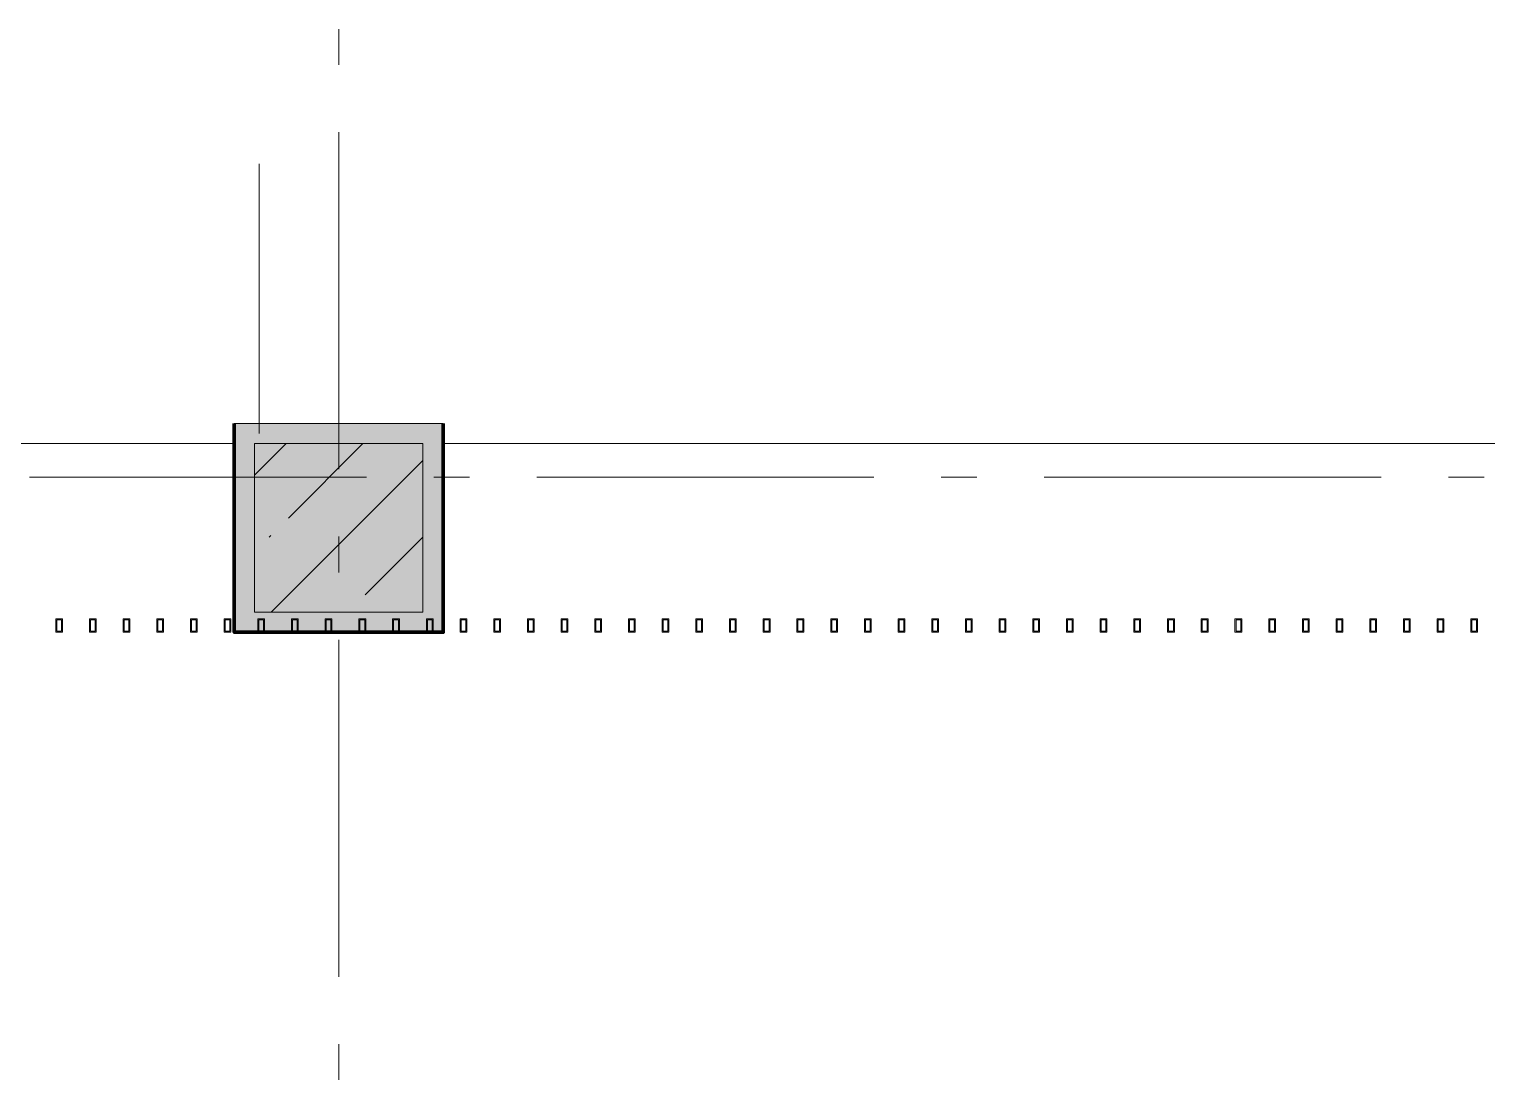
# Model space of a CAD drawing. Header units: millimetres. Extents: x -537608 to 253996, y -217170 to 186033.
# Drawn here: x -302195 to -297869, y 159133 to 162251 of the extents above; entities that cross this region are included whole.
import ezdxf

# ---------------------------------------------------------------- set-up
doc = ezdxf.new("R2010")
doc.units = ezdxf.units.MM
doc.layers.add('16) Лак 1.6м', color=160, linetype='Continuous', lineweight=90)
doc.layers.add('PDF _Геометрия', color=7, linetype='Continuous')
doc.layers.add('PDF _Сплошная заливка', color=7, linetype='Continuous', true_color=0xffffff)

msp = doc.modelspace()

# ---------------------------------------------------------------- hatches: boundary and pattern name
at = {"layer": 'PDF _Сплошная заливка', "true_color": 0xff7d7d, "transparency": 33554559}
msp.add_hatch(color=11, dxfattribs=at).paths.add_polyline_path([(-301026.1811, 161021.2525), (-301026.1811, 161081.2531), (-301586.1815, 161081.2531), (-301586.1815, 161021.2525), (-301526.183, 161021.2525)])
h = msp.add_hatch(color=11, dxfattribs=at)
h.paths.add_polyline_path([(-300996.1775, 160461.2542), (-300999.183, 160464.2533), (-300996.1775, 160491.2535)], flags=0)
h.paths.add_polyline_path([(-301013.1773, 160461.2542), (-300966.1826, 160461.2542), (-300966.1826, 161081.2531), (-301026.1811, 161081.2531), (-301026.1811, 160461.2542), (-301016.1828, 160461.2542)], flags=0)
at = {"layer": 'PDF _Сплошная заливка', "transparency": 33554559}
msp.add_hatch(color=256, dxfattribs=at).paths.add_polyline_path([(-301526.183, 160521.2527), (-301026.1811, 160521.2527), (-301026.1811, 161021.2525), (-301526.183, 161021.2525), (-301526.183, 160540.2396)])
at = {"layer": 'PDF _Сплошная заливка', "true_color": 0xff7d7d, "transparency": 33554559}
h = msp.add_hatch(color=11, dxfattribs=at)
h.paths.add_polyline_path([(-301396.1791, 160461.2542), (-301399.176, 160464.2533), (-301396.1791, 160498.2527)], flags=0)
h.paths.add_polyline_path([(-301296.1787, 160461.2542), (-301299.1756, 160464.2533), (-301296.1787, 160498.2527)], flags=0)
h.paths.add_polyline_path([(-301196.1783, 160461.2542), (-301199.1838, 160464.2533), (-301196.1783, 160498.2527)], flags=0)
h.paths.add_polyline_path([(-301096.1779, 160461.2542), (-301099.1835, 160464.2533), (-301096.1779, 160498.2527)], flags=0)
h.paths.add_polyline_path([(-301496.1794, 160461.2542), (-301499.1764, 160464.2533), (-301496.1794, 160498.2527)], flags=0)
h.paths.add_polyline_path([(-301416.1757, 160461.2542), (-301026.1811, 160461.2542), (-301026.1811, 160521.2527), (-301526.183, 160521.2527), (-301526.183, 160461.2542), (-301496.1794, 160461.2542)], flags=0)

# ---------------------------------------------------------------- linework, layer by layer
at = {"layer": '16) Лак 1.6м'}
msp.add_lwpolyline([(-301586.1815, 161081.2531), (-301586.1815, 160461.2542), (-300966.1826, 160461.2542), (-300966.1826, 161081.2531)], dxfattribs=at)
at = {"layer": 'PDF _Геометрия', "color": 253, "lineweight": 9, "true_color": 0xaaaaaa}
for p, q in [((-301276.1821, 162250.9205), (-301276.1821, 162145.0878)), ((-301276.1821, 161945.087), (-301276.1821, 160945.0874)), ((-301193.7756, 160921.2543), (-302193.7795, 160921.2543)), ((-300887.9442, 160921.2543), (-300993.7748, 160921.2543)), ((-299687.9397, 160921.2543), (-300687.9435, 160921.2543)), ((-299382.1083, 160921.2543), (-299487.9475, 160921.2543)), ((-298182.1123, 160921.2543), (-299182.1075, 160921.2543)), ((-297876.2809, 160921.2543), (-297982.1115, 160921.2543)), ((-301276.1821, 160745.0888), (-301276.1821, 160639.254)), ((-301276.1821, 160439.2553), (-301276.1821, 159439.2536)), ((-301276.1821, 159239.255), (-301276.1821, 159133.4223))]:
    msp.add_line(p, q, dxfattribs=at)
at = {"layer": 'PDF _Геометрия', "lineweight": 9}
for p, q in [((-301512.5075, 161051.2539), (-301512.5075, 161851.2527)), ((-301026.1811, 161081.2531), (-301586.1815, 161081.2531)), ((-301586.1815, 161081.2531), (-301586.1815, 161021.2525)), ((-300966.1826, 161081.2531), (-301026.1811, 161081.2531)), ((-300966.1826, 160461.2542), (-300966.1826, 161081.2531)), ((-301586.1815, 161021.2525), (-301586.1815, 160461.2542)), ((-301526.183, 160927.655), (-301432.5812, 161021.2525)), ((-301026.1811, 161021.2525), (-301526.183, 161021.2525)), ((-301526.183, 161021.2525), (-301526.183, 160521.2527)), ((-301425.3903, 160800.3444), (-301204.4801, 161021.2525)), ((-301026.1811, 160521.2527), (-301026.1811, 161021.2525)), ((-301476.3809, 160521.2527), (-301026.1811, 160971.459)), ((-301482.4178, 160743.3191), (-301477.6727, 160748.0621)), ((-301197.2978, 160572.2454), (-301026.1811, 160743.36)), ((-301526.183, 160521.2527), (-301026.1811, 160521.2527)), ((-302116.1784, 160501.2539), (-302096.1818, 160501.2539)), ((-302096.1818, 160461.2542), (-302116.1784, 160461.2542)), ((-302099.1787, 160498.2527), (-302113.1815, 160498.2527)), ((-302113.1815, 160464.2533), (-302099.1787, 160464.2533)), ((-302016.178, 160501.2539), (-301996.1814, 160501.2539)), ((-301996.1814, 160461.2542), (-302016.178, 160461.2542)), ((-301999.1783, 160498.2527), (-302013.1811, 160498.2527)), ((-302013.1811, 160464.2533), (-301999.1783, 160464.2533)), ((-301916.1776, 160501.2539), (-301896.181, 160501.2539)), ((-301896.181, 160461.2542), (-301916.1776, 160461.2542)), ((-301899.1779, 160498.2527), (-301913.1807, 160498.2527)), ((-301913.1807, 160464.2533), (-301899.1779, 160464.2533)), ((-301816.1773, 160501.2539), (-301796.1806, 160501.2539)), ((-301796.1806, 160461.2542), (-301816.1773, 160461.2542)), ((-301799.1775, 160498.2527), (-301813.1803, 160498.2527)), ((-301813.1803, 160464.2533), (-301799.1775, 160464.2533)), ((-301716.1768, 160501.2539), (-301696.1802, 160501.2539)), ((-301696.1802, 160461.2542), (-301716.1768, 160461.2542)), ((-301699.1772, 160498.2527), (-301713.18, 160498.2527)), ((-301713.18, 160464.2533), (-301699.1772, 160464.2533)), ((-301616.1765, 160501.2539), (-301596.1799, 160501.2539)), ((-301596.1799, 160461.2542), (-301616.1765, 160461.2542)), ((-301599.1767, 160498.2527), (-301613.1796, 160498.2527)), ((-301613.1796, 160464.2533), (-301599.1767, 160464.2533)), ((-301586.1815, 160461.2542), (-301526.183, 160461.2542)), ((-301526.183, 160461.2542), (-301026.1811, 160461.2542)), ((-301026.1811, 160461.2542), (-300966.1826, 160461.2542)), ((-300916.1824, 160501.2539), (-300899.3377, 160501.2539)), ((-300899.3377, 160461.2542), (-300916.1824, 160461.2542)), ((-300899.1827, 160498.2527), (-300913.1769, 160498.2527)), ((-300913.1769, 160464.2533), (-300899.1827, 160464.2533)), ((-300816.182, 160501.2539), (-300796.1768, 160501.2539)), ((-300796.1768, 160461.2542), (-300816.182, 160461.2542)), ((-300799.1823, 160498.2527), (-300813.1765, 160498.2527)), ((-300813.1765, 160464.2533), (-300799.1823, 160464.2533)), ((-300716.1816, 160501.2539), (-300696.1764, 160501.2539)), ((-300696.1764, 160461.2542), (-300716.1816, 160461.2542)), ((-300699.1819, 160498.2527), (-300713.1761, 160498.2527)), ((-300713.1761, 160464.2533), (-300699.1819, 160464.2533)), ((-300616.1812, 160501.2539), (-300596.176, 160501.2539)), ((-300596.176, 160461.2542), (-300616.1812, 160461.2542)), ((-300599.1816, 160498.2527), (-300613.1757, 160498.2527)), ((-300613.1757, 160464.2533), (-300599.1816, 160464.2533)), ((-300516.1809, 160501.2539), (-300496.1756, 160501.2539)), ((-300496.1756, 160461.2542), (-300516.1809, 160461.2542)), ((-300499.1811, 160498.2527), (-300513.1839, 160498.2527)), ((-300513.1839, 160464.2533), (-300499.1811, 160464.2533)), ((-300416.1804, 160501.2539), (-300396.1838, 160501.2539)), ((-300396.1838, 160461.2542), (-300416.1804, 160461.2542)), ((-300399.1808, 160498.2527), (-300413.1836, 160498.2527)), ((-300413.1836, 160464.2533), (-300399.1808, 160464.2533)), ((-300316.1801, 160501.2539), (-300296.1835, 160501.2539)), ((-300296.1835, 160461.2542), (-300316.1801, 160461.2542)), ((-300299.1804, 160498.2527), (-300313.1832, 160498.2527)), ((-300313.1832, 160464.2533), (-300299.1804, 160464.2533)), ((-300216.1797, 160501.2539), (-300196.1831, 160501.2539)), ((-300196.1831, 160461.2542), (-300216.1797, 160461.2542)), ((-300199.18, 160498.2527), (-300213.1828, 160498.2527)), ((-300213.1828, 160464.2533), (-300199.18, 160464.2533)), ((-300116.1793, 160501.2539), (-300096.1827, 160501.2539)), ((-300096.1827, 160461.2542), (-300116.1793, 160461.2542)), ((-300099.1796, 160498.2527), (-300113.1824, 160498.2527)), ((-300113.1824, 160464.2533), (-300099.1796, 160464.2533)), ((-300016.179, 160501.2539), (-299996.1823, 160501.2539)), ((-299996.1823, 160461.2542), (-300016.179, 160461.2542)), ((-299999.1792, 160498.2527), (-300013.182, 160498.2527)), ((-300013.182, 160464.2533), (-299999.1792, 160464.2533)), ((-299916.1785, 160501.2539), (-299896.1819, 160501.2539)), ((-299896.1819, 160461.2542), (-299916.1785, 160461.2542)), ((-299899.1788, 160498.2527), (-299913.1817, 160498.2527)), ((-299913.1817, 160464.2533), (-299899.1788, 160464.2533)), ((-299816.1782, 160501.2539), (-299796.1815, 160501.2539)), ((-299796.1815, 160461.2542), (-299816.1782, 160461.2542)), ((-299799.1785, 160498.2527), (-299813.1812, 160498.2527)), ((-299813.1812, 160464.2533), (-299799.1785, 160464.2533)), ((-299716.1778, 160501.2539), (-299696.1812, 160501.2539)), ((-299696.1812, 160461.2542), (-299716.1778, 160461.2542)), ((-299699.178, 160498.2527), (-299713.1809, 160498.2527)), ((-299713.1809, 160464.2533), (-299699.178, 160464.2533)), ((-299616.1774, 160501.2539), (-299596.1807, 160501.2539)), ((-299596.1807, 160461.2542), (-299616.1774, 160461.2542)), ((-299599.1777, 160498.2527), (-299613.1805, 160498.2527)), ((-299613.1805, 160464.2533), (-299599.1777, 160464.2533)), ((-299516.177, 160501.2539), (-299496.1804, 160501.2539)), ((-299496.1804, 160461.2542), (-299516.177, 160461.2542)), ((-299499.1773, 160498.2527), (-299513.1801, 160498.2527)), ((-299513.1801, 160464.2533), (-299499.1773, 160464.2533)), ((-299416.1766, 160501.2539), (-299396.18, 160501.2539)), ((-299396.18, 160461.2542), (-299416.1766, 160461.2542)), ((-299399.1769, 160498.2527), (-299413.1797, 160498.2527)), ((-299413.1797, 160464.2533), (-299399.1769, 160464.2533)), ((-299316.1762, 160501.2539), (-299296.1796, 160501.2539)), ((-299296.1796, 160461.2542), (-299316.1762, 160461.2542)), ((-299299.1766, 160498.2527), (-299313.1793, 160498.2527)), ((-299313.1793, 160464.2533), (-299299.1766, 160464.2533)), ((-299216.1759, 160501.2539), (-299196.1793, 160501.2539)), ((-299196.1793, 160461.2542), (-299216.1759, 160461.2542)), ((-299199.1761, 160498.2527), (-299213.1789, 160498.2527)), ((-299213.1789, 160464.2533), (-299199.1761, 160464.2533)), ((-299116.1841, 160501.2539), (-299096.1788, 160501.2539)), ((-299096.1788, 160461.2542), (-299116.1841, 160461.2542)), ((-299099.1758, 160498.2527), (-299113.1786, 160498.2527)), ((-299113.1786, 160464.2533), (-299099.1758, 160464.2533)), ((-299016.1837, 160501.2539), (-298996.1785, 160501.2539)), ((-298996.1785, 160461.2542), (-299016.1837, 160461.2542)), ((-298999.184, 160498.2527), (-299013.1781, 160498.2527)), ((-299013.1781, 160464.2533), (-298999.184, 160464.2533)), ((-298916.1833, 160501.2539), (-298896.1781, 160501.2539)), ((-298896.1781, 160461.2542), (-298916.1833, 160461.2542)), ((-298899.1836, 160498.2527), (-298913.1778, 160498.2527)), ((-298913.1778, 160464.2533), (-298899.1836, 160464.2533)), ((-298816.1829, 160501.2539), (-298796.1777, 160501.2539)), ((-298796.1777, 160461.2542), (-298816.1829, 160461.2542)), ((-298799.1832, 160498.2527), (-298813.1774, 160498.2527)), ((-298813.1774, 160464.2533), (-298799.1832, 160464.2533)), ((-298716.1826, 160501.2539), (-298696.1773, 160501.2539)), ((-298696.1773, 160461.2542), (-298716.1826, 160461.2542)), ((-298699.1828, 160498.2527), (-298713.177, 160498.2527)), ((-298713.177, 160464.2533), (-298699.1828, 160464.2533)), ((-298616.1822, 160501.2539), (-298596.1769, 160501.2539)), ((-298596.1769, 160461.2542), (-298616.1822, 160461.2542)), ((-298599.1824, 160498.2527), (-298613.1767, 160498.2527)), ((-298613.1767, 160464.2533), (-298599.1824, 160464.2533)), ((-298516.1818, 160501.2539), (-298496.1765, 160501.2539)), ((-298496.1765, 160461.2542), (-298516.1818, 160461.2542)), ((-298499.1821, 160498.2527), (-298513.1762, 160498.2527)), ((-298513.1762, 160464.2533), (-298499.1821, 160464.2533)), ((-298416.1814, 160501.2539), (-298396.1762, 160501.2539)), ((-298396.1762, 160461.2542), (-298416.1814, 160461.2542)), ((-298399.1816, 160498.2527), (-298413.1759, 160498.2527)), ((-298413.1759, 160464.2533), (-298399.1816, 160464.2533)), ((-298316.181, 160501.2539), (-298296.1843, 160501.2539)), ((-298296.1843, 160461.2542), (-298316.181, 160461.2542)), ((-298299.1813, 160498.2527), (-298313.1841, 160498.2527)), ((-298313.1841, 160464.2533), (-298299.1813, 160464.2533)), ((-298216.1806, 160501.2539), (-298196.184, 160501.2539)), ((-298196.184, 160461.2542), (-298216.1806, 160461.2542)), ((-298199.1809, 160498.2527), (-298213.1837, 160498.2527)), ((-298213.1837, 160464.2533), (-298199.1809, 160464.2533)), ((-298116.1803, 160501.2539), (-298096.1836, 160501.2539)), ((-298096.1836, 160461.2542), (-298116.1803, 160461.2542)), ((-298099.1805, 160498.2527), (-298113.1833, 160498.2527)), ((-298113.1833, 160464.2533), (-298099.1805, 160464.2533)), ((-298016.1798, 160501.2539), (-297996.1832, 160501.2539)), ((-297996.1832, 160461.2542), (-298016.1798, 160461.2542)), ((-297999.1801, 160498.2527), (-298013.183, 160498.2527)), ((-298013.183, 160464.2533), (-297999.1801, 160464.2533)), ((-297916.1795, 160501.2539), (-297896.1829, 160501.2539)), ((-297896.1829, 160461.2542), (-297916.1795, 160461.2542)), ((-297899.1797, 160498.2527), (-297913.1825, 160498.2527)), ((-297913.1825, 160464.2533), (-297899.1797, 160464.2533))]:
    msp.add_line(p, q, dxfattribs=at)
at = {"layer": 'PDF _Геометрия', "color": 9, "lineweight": 9, "true_color": 0xc0c0c0}
for p, q in [((-301586.1815, 161021.2525), (-304566.1792, 161021.2525)), ((-296886.1807, 161021.2525), (-300966.1826, 161021.2525))]:
    msp.add_line(p, q, dxfattribs=at)
at = {"layer": 'PDF _Геометрия', "lineweight": 20}
for p, q in [((-302096.1818, 160501.2539), (-302116.1784, 160501.2539)), ((-302116.1784, 160501.2539), (-302116.1784, 160461.2542)), ((-302116.1784, 160461.2542), (-302096.1818, 160461.2542)), ((-302113.1815, 160464.2533), (-302113.1815, 160498.2527)), ((-302113.1815, 160498.2527), (-302099.1787, 160498.2527)), ((-302099.1787, 160464.2533), (-302113.1815, 160464.2533)), ((-302099.1787, 160498.2527), (-302099.1787, 160464.2533)), ((-302096.1818, 160461.2542), (-302096.1818, 160501.2539)), ((-301996.1814, 160501.2539), (-302016.178, 160501.2539)), ((-302016.178, 160501.2539), (-302016.178, 160461.2542)), ((-302016.178, 160461.2542), (-301996.1814, 160461.2542)), ((-302013.1811, 160464.2533), (-302013.1811, 160498.2527)), ((-302013.1811, 160498.2527), (-301999.1783, 160498.2527)), ((-301999.1783, 160464.2533), (-302013.1811, 160464.2533)), ((-301999.1783, 160498.2527), (-301999.1783, 160464.2533)), ((-301996.1814, 160461.2542), (-301996.1814, 160501.2539)), ((-301896.181, 160501.2539), (-301916.1776, 160501.2539)), ((-301916.1776, 160501.2539), (-301916.1776, 160461.2542)), ((-301916.1776, 160461.2542), (-301896.181, 160461.2542)), ((-301913.1807, 160464.2533), (-301913.1807, 160498.2527)), ((-301913.1807, 160498.2527), (-301899.1779, 160498.2527)), ((-301899.1779, 160464.2533), (-301913.1807, 160464.2533)), ((-301899.1779, 160498.2527), (-301899.1779, 160464.2533)), ((-301896.181, 160461.2542), (-301896.181, 160501.2539)), ((-301796.1806, 160501.2539), (-301816.1773, 160501.2539)), ((-301816.1773, 160501.2539), (-301816.1773, 160461.2542)), ((-301816.1773, 160461.2542), (-301796.1806, 160461.2542)), ((-301813.1803, 160464.2533), (-301813.1803, 160498.2527)), ((-301813.1803, 160498.2527), (-301799.1775, 160498.2527)), ((-301799.1775, 160464.2533), (-301813.1803, 160464.2533)), ((-301799.1775, 160498.2527), (-301799.1775, 160464.2533)), ((-301796.1806, 160461.2542), (-301796.1806, 160501.2539)), ((-301696.1802, 160501.2539), (-301716.1768, 160501.2539)), ((-301716.1768, 160501.2539), (-301716.1768, 160461.2542)), ((-301716.1768, 160461.2542), (-301696.1802, 160461.2542)), ((-301713.18, 160464.2533), (-301713.18, 160498.2527)), ((-301713.18, 160498.2527), (-301699.1772, 160498.2527)), ((-301699.1772, 160464.2533), (-301713.18, 160464.2533)), ((-301699.1772, 160498.2527), (-301699.1772, 160464.2533)), ((-301696.1802, 160461.2542), (-301696.1802, 160501.2539)), ((-301596.1799, 160501.2539), (-301616.1765, 160501.2539)), ((-301616.1765, 160501.2539), (-301616.1765, 160461.2542)), ((-301616.1765, 160461.2542), (-301596.1799, 160461.2542)), ((-301613.1796, 160464.2533), (-301613.1796, 160498.2527)), ((-301613.1796, 160498.2527), (-301599.1767, 160498.2527)), ((-301599.1767, 160464.2533), (-301613.1796, 160464.2533)), ((-301599.1767, 160498.2527), (-301599.1767, 160464.2533)), ((-301596.1799, 160461.2542), (-301596.1799, 160501.2539)), ((-301496.1794, 160501.2539), (-301516.1761, 160501.2539)), ((-301516.1761, 160501.2539), (-301516.1761, 160461.2542)), ((-301516.1761, 160461.2542), (-301496.1794, 160461.2542)), ((-301513.1792, 160464.2533), (-301513.1792, 160498.2527)), ((-301513.1792, 160498.2527), (-301499.1764, 160498.2527)), ((-301499.1764, 160464.2533), (-301513.1792, 160464.2533)), ((-301499.1764, 160498.2527), (-301499.1764, 160464.2533)), ((-301496.1794, 160461.2542), (-301496.1794, 160501.2539)), ((-301396.1791, 160501.2539), (-301416.1757, 160501.2539)), ((-301416.1757, 160501.2539), (-301416.1757, 160461.2542)), ((-301416.1757, 160461.2542), (-301396.1791, 160461.2542)), ((-301413.1788, 160464.2533), (-301413.1788, 160498.2527)), ((-301413.1788, 160498.2527), (-301399.176, 160498.2527)), ((-301399.176, 160464.2533), (-301413.1788, 160464.2533)), ((-301399.176, 160498.2527), (-301399.176, 160464.2533)), ((-301396.1791, 160461.2542), (-301396.1791, 160501.2539)), ((-301296.1787, 160501.2539), (-301316.1754, 160501.2539)), ((-301316.1754, 160501.2539), (-301316.1754, 160461.2542)), ((-301316.1754, 160461.2542), (-301296.1787, 160461.2542)), ((-301313.1784, 160464.2533), (-301313.1784, 160498.2527)), ((-301313.1784, 160498.2527), (-301299.1756, 160498.2527)), ((-301299.1756, 160464.2533), (-301313.1784, 160464.2533)), ((-301299.1756, 160498.2527), (-301299.1756, 160464.2533)), ((-301296.1787, 160461.2542), (-301296.1787, 160501.2539)), ((-301196.1783, 160501.2539), (-301216.1835, 160501.2539)), ((-301216.1835, 160501.2539), (-301216.1835, 160461.2542)), ((-301216.1835, 160461.2542), (-301196.1783, 160461.2542)), ((-301213.1781, 160464.2533), (-301213.1781, 160498.2527)), ((-301213.1781, 160498.2527), (-301199.1838, 160498.2527)), ((-301199.1838, 160464.2533), (-301213.1781, 160464.2533)), ((-301199.1838, 160498.2527), (-301199.1838, 160464.2533)), ((-301196.1783, 160461.2542), (-301196.1783, 160501.2539)), ((-301096.1779, 160501.2539), (-301116.1832, 160501.2539)), ((-301116.1832, 160501.2539), (-301116.1832, 160461.2542)), ((-301116.1832, 160461.2542), (-301096.1779, 160461.2542)), ((-301113.1776, 160464.2533), (-301113.1776, 160498.2527)), ((-301113.1776, 160498.2527), (-301099.1835, 160498.2527)), ((-301099.1835, 160464.2533), (-301113.1776, 160464.2533)), ((-301099.1835, 160498.2527), (-301099.1835, 160464.2533)), ((-301096.1779, 160461.2542), (-301096.1779, 160501.2539)), ((-300996.1775, 160501.2539), (-301016.1828, 160501.2539)), ((-301016.1828, 160501.2539), (-301016.1828, 160461.2542)), ((-301016.1828, 160461.2542), (-300996.1775, 160461.2542)), ((-301013.1773, 160464.2533), (-301013.1773, 160498.2527)), ((-301013.1773, 160498.2527), (-300999.183, 160498.2527)), ((-300999.183, 160464.2533), (-301013.1773, 160464.2533)), ((-300999.183, 160498.2527), (-300999.183, 160464.2533)), ((-300996.1775, 160461.2542), (-300996.1775, 160501.2539)), ((-300896.1771, 160501.2539), (-300916.1824, 160501.2539)), ((-300916.1824, 160501.2539), (-300916.1824, 160461.2542)), ((-300916.1824, 160461.2542), (-300896.1771, 160461.2542)), ((-300913.1769, 160464.2533), (-300913.1769, 160498.2527)), ((-300913.1769, 160498.2527), (-300899.1827, 160498.2527)), ((-300899.1827, 160464.2533), (-300913.1769, 160464.2533)), ((-300899.1827, 160498.2527), (-300899.1827, 160464.2533)), ((-300896.1771, 160461.2542), (-300896.1771, 160501.2539)), ((-300796.1768, 160501.2539), (-300816.182, 160501.2539)), ((-300816.182, 160501.2539), (-300816.182, 160461.2542)), ((-300816.182, 160461.2542), (-300796.1768, 160461.2542)), ((-300813.1765, 160464.2533), (-300813.1765, 160498.2527)), ((-300813.1765, 160498.2527), (-300799.1823, 160498.2527)), ((-300799.1823, 160464.2533), (-300813.1765, 160464.2533)), ((-300799.1823, 160498.2527), (-300799.1823, 160464.2533)), ((-300796.1768, 160461.2542), (-300796.1768, 160501.2539)), ((-300696.1764, 160501.2539), (-300716.1816, 160501.2539)), ((-300716.1816, 160501.2539), (-300716.1816, 160461.2542)), ((-300716.1816, 160461.2542), (-300696.1764, 160461.2542)), ((-300713.1761, 160464.2533), (-300713.1761, 160498.2527)), ((-300713.1761, 160498.2527), (-300699.1819, 160498.2527)), ((-300699.1819, 160464.2533), (-300713.1761, 160464.2533)), ((-300699.1819, 160498.2527), (-300699.1819, 160464.2533)), ((-300696.1764, 160461.2542), (-300696.1764, 160501.2539)), ((-300596.176, 160501.2539), (-300616.1812, 160501.2539)), ((-300616.1812, 160501.2539), (-300616.1812, 160461.2542)), ((-300616.1812, 160461.2542), (-300596.176, 160461.2542)), ((-300613.1757, 160464.2533), (-300613.1757, 160498.2527)), ((-300613.1757, 160498.2527), (-300599.1816, 160498.2527)), ((-300599.1816, 160464.2533), (-300613.1757, 160464.2533)), ((-300599.1816, 160498.2527), (-300599.1816, 160464.2533)), ((-300596.176, 160461.2542), (-300596.176, 160501.2539)), ((-300496.1756, 160501.2539), (-300516.1809, 160501.2539)), ((-300516.1809, 160501.2539), (-300516.1809, 160461.2542)), ((-300516.1809, 160461.2542), (-300496.1756, 160461.2542)), ((-300513.1839, 160464.2533), (-300513.1839, 160498.2527)), ((-300513.1839, 160498.2527), (-300499.1811, 160498.2527)), ((-300499.1811, 160464.2533), (-300513.1839, 160464.2533)), ((-300499.1811, 160498.2527), (-300499.1811, 160464.2533)), ((-300496.1756, 160461.2542), (-300496.1756, 160501.2539)), ((-300396.1838, 160501.2539), (-300416.1804, 160501.2539)), ((-300416.1804, 160501.2539), (-300416.1804, 160461.2542)), ((-300416.1804, 160461.2542), (-300396.1838, 160461.2542)), ((-300413.1836, 160464.2533), (-300413.1836, 160498.2527)), ((-300413.1836, 160498.2527), (-300399.1808, 160498.2527)), ((-300399.1808, 160464.2533), (-300413.1836, 160464.2533)), ((-300399.1808, 160498.2527), (-300399.1808, 160464.2533)), ((-300396.1838, 160461.2542), (-300396.1838, 160501.2539)), ((-300296.1835, 160501.2539), (-300316.1801, 160501.2539)), ((-300316.1801, 160501.2539), (-300316.1801, 160461.2542)), ((-300316.1801, 160461.2542), (-300296.1835, 160461.2542)), ((-300313.1832, 160464.2533), (-300313.1832, 160498.2527)), ((-300313.1832, 160498.2527), (-300299.1804, 160498.2527)), ((-300299.1804, 160464.2533), (-300313.1832, 160464.2533)), ((-300299.1804, 160498.2527), (-300299.1804, 160464.2533)), ((-300296.1835, 160461.2542), (-300296.1835, 160501.2539)), ((-300196.1831, 160501.2539), (-300216.1797, 160501.2539)), ((-300216.1797, 160501.2539), (-300216.1797, 160461.2542)), ((-300216.1797, 160461.2542), (-300196.1831, 160461.2542)), ((-300213.1828, 160464.2533), (-300213.1828, 160498.2527)), ((-300213.1828, 160498.2527), (-300199.18, 160498.2527)), ((-300199.18, 160464.2533), (-300213.1828, 160464.2533)), ((-300199.18, 160498.2527), (-300199.18, 160464.2533)), ((-300196.1831, 160461.2542), (-300196.1831, 160501.2539)), ((-300096.1827, 160501.2539), (-300116.1793, 160501.2539)), ((-300116.1793, 160501.2539), (-300116.1793, 160461.2542)), ((-300116.1793, 160461.2542), (-300096.1827, 160461.2542)), ((-300113.1824, 160464.2533), (-300113.1824, 160498.2527)), ((-300113.1824, 160498.2527), (-300099.1796, 160498.2527)), ((-300099.1796, 160464.2533), (-300113.1824, 160464.2533)), ((-300099.1796, 160498.2527), (-300099.1796, 160464.2533)), ((-300096.1827, 160461.2542), (-300096.1827, 160501.2539)), ((-299996.1823, 160501.2539), (-300016.179, 160501.2539)), ((-300016.179, 160501.2539), (-300016.179, 160461.2542)), ((-300016.179, 160461.2542), (-299996.1823, 160461.2542)), ((-300013.182, 160464.2533), (-300013.182, 160498.2527)), ((-300013.182, 160498.2527), (-299999.1792, 160498.2527)), ((-299999.1792, 160464.2533), (-300013.182, 160464.2533)), ((-299999.1792, 160498.2527), (-299999.1792, 160464.2533)), ((-299996.1823, 160461.2542), (-299996.1823, 160501.2539)), ((-299896.1819, 160501.2539), (-299916.1785, 160501.2539)), ((-299916.1785, 160501.2539), (-299916.1785, 160461.2542)), ((-299916.1785, 160461.2542), (-299896.1819, 160461.2542)), ((-299913.1817, 160464.2533), (-299913.1817, 160498.2527)), ((-299913.1817, 160498.2527), (-299899.1788, 160498.2527)), ((-299899.1788, 160464.2533), (-299913.1817, 160464.2533)), ((-299899.1788, 160498.2527), (-299899.1788, 160464.2533)), ((-299896.1819, 160461.2542), (-299896.1819, 160501.2539)), ((-299796.1815, 160501.2539), (-299816.1782, 160501.2539)), ((-299816.1782, 160501.2539), (-299816.1782, 160461.2542)), ((-299816.1782, 160461.2542), (-299796.1815, 160461.2542)), ((-299813.1812, 160464.2533), (-299813.1812, 160498.2527)), ((-299813.1812, 160498.2527), (-299799.1785, 160498.2527)), ((-299799.1785, 160464.2533), (-299813.1812, 160464.2533)), ((-299799.1785, 160498.2527), (-299799.1785, 160464.2533)), ((-299796.1815, 160461.2542), (-299796.1815, 160501.2539)), ((-299696.1812, 160501.2539), (-299716.1778, 160501.2539)), ((-299716.1778, 160501.2539), (-299716.1778, 160461.2542)), ((-299716.1778, 160461.2542), (-299696.1812, 160461.2542)), ((-299713.1809, 160464.2533), (-299713.1809, 160498.2527)), ((-299713.1809, 160498.2527), (-299699.178, 160498.2527)), ((-299699.178, 160464.2533), (-299713.1809, 160464.2533)), ((-299699.178, 160498.2527), (-299699.178, 160464.2533)), ((-299696.1812, 160461.2542), (-299696.1812, 160501.2539)), ((-299596.1807, 160501.2539), (-299616.1774, 160501.2539)), ((-299616.1774, 160501.2539), (-299616.1774, 160461.2542)), ((-299616.1774, 160461.2542), (-299596.1807, 160461.2542)), ((-299613.1805, 160464.2533), (-299613.1805, 160498.2527)), ((-299613.1805, 160498.2527), (-299599.1777, 160498.2527)), ((-299599.1777, 160464.2533), (-299613.1805, 160464.2533)), ((-299599.1777, 160498.2527), (-299599.1777, 160464.2533)), ((-299596.1807, 160461.2542), (-299596.1807, 160501.2539)), ((-299496.1804, 160501.2539), (-299516.177, 160501.2539)), ((-299516.177, 160501.2539), (-299516.177, 160461.2542)), ((-299516.177, 160461.2542), (-299496.1804, 160461.2542)), ((-299513.1801, 160464.2533), (-299513.1801, 160498.2527)), ((-299513.1801, 160498.2527), (-299499.1773, 160498.2527)), ((-299499.1773, 160464.2533), (-299513.1801, 160464.2533)), ((-299499.1773, 160498.2527), (-299499.1773, 160464.2533)), ((-299496.1804, 160461.2542), (-299496.1804, 160501.2539)), ((-299396.18, 160501.2539), (-299416.1766, 160501.2539)), ((-299416.1766, 160501.2539), (-299416.1766, 160461.2542)), ((-299416.1766, 160461.2542), (-299396.18, 160461.2542)), ((-299413.1797, 160464.2533), (-299413.1797, 160498.2527)), ((-299413.1797, 160498.2527), (-299399.1769, 160498.2527)), ((-299399.1769, 160464.2533), (-299413.1797, 160464.2533)), ((-299399.1769, 160498.2527), (-299399.1769, 160464.2533)), ((-299396.18, 160461.2542), (-299396.18, 160501.2539)), ((-299296.1796, 160501.2539), (-299316.1762, 160501.2539)), ((-299316.1762, 160501.2539), (-299316.1762, 160461.2542)), ((-299316.1762, 160461.2542), (-299296.1796, 160461.2542)), ((-299313.1793, 160464.2533), (-299313.1793, 160498.2527)), ((-299313.1793, 160498.2527), (-299299.1766, 160498.2527)), ((-299299.1766, 160464.2533), (-299313.1793, 160464.2533)), ((-299299.1766, 160498.2527), (-299299.1766, 160464.2533)), ((-299296.1796, 160461.2542), (-299296.1796, 160501.2539)), ((-299196.1793, 160501.2539), (-299216.1759, 160501.2539)), ((-299216.1759, 160501.2539), (-299216.1759, 160461.2542)), ((-299216.1759, 160461.2542), (-299196.1793, 160461.2542)), ((-299213.1789, 160464.2533), (-299213.1789, 160498.2527)), ((-299213.1789, 160498.2527), (-299199.1761, 160498.2527)), ((-299199.1761, 160464.2533), (-299213.1789, 160464.2533)), ((-299199.1761, 160498.2527), (-299199.1761, 160464.2533)), ((-299196.1793, 160461.2542), (-299196.1793, 160501.2539)), ((-299096.1788, 160501.2539), (-299116.1841, 160501.2539)), ((-299116.1841, 160501.2539), (-299116.1841, 160461.2542)), ((-299116.1841, 160461.2542), (-299096.1788, 160461.2542)), ((-299113.1786, 160464.2533), (-299113.1786, 160498.2527)), ((-299113.1786, 160498.2527), (-299099.1758, 160498.2527)), ((-299099.1758, 160464.2533), (-299113.1786, 160464.2533)), ((-299099.1758, 160498.2527), (-299099.1758, 160464.2533)), ((-299096.1788, 160461.2542), (-299096.1788, 160501.2539)), ((-298996.1785, 160501.2539), (-299016.1837, 160501.2539)), ((-299016.1837, 160501.2539), (-299016.1837, 160461.2542)), ((-299016.1837, 160461.2542), (-298996.1785, 160461.2542)), ((-299013.1781, 160464.2533), (-299013.1781, 160498.2527)), ((-299013.1781, 160498.2527), (-298999.184, 160498.2527)), ((-298999.184, 160464.2533), (-299013.1781, 160464.2533)), ((-298999.184, 160498.2527), (-298999.184, 160464.2533)), ((-298996.1785, 160461.2542), (-298996.1785, 160501.2539)), ((-298896.1781, 160501.2539), (-298916.1833, 160501.2539)), ((-298916.1833, 160501.2539), (-298916.1833, 160461.2542)), ((-298916.1833, 160461.2542), (-298896.1781, 160461.2542)), ((-298913.1778, 160464.2533), (-298913.1778, 160498.2527)), ((-298913.1778, 160498.2527), (-298899.1836, 160498.2527)), ((-298899.1836, 160464.2533), (-298913.1778, 160464.2533)), ((-298899.1836, 160498.2527), (-298899.1836, 160464.2533)), ((-298896.1781, 160461.2542), (-298896.1781, 160501.2539)), ((-298796.1777, 160501.2539), (-298816.1829, 160501.2539)), ((-298816.1829, 160501.2539), (-298816.1829, 160461.2542)), ((-298816.1829, 160461.2542), (-298796.1777, 160461.2542)), ((-298813.1774, 160464.2533), (-298813.1774, 160498.2527)), ((-298813.1774, 160498.2527), (-298799.1832, 160498.2527)), ((-298799.1832, 160464.2533), (-298813.1774, 160464.2533)), ((-298799.1832, 160498.2527), (-298799.1832, 160464.2533)), ((-298796.1777, 160461.2542), (-298796.1777, 160501.2539)), ((-298696.1773, 160501.2539), (-298716.1826, 160501.2539)), ((-298716.1826, 160501.2539), (-298716.1826, 160461.2542)), ((-298716.1826, 160461.2542), (-298696.1773, 160461.2542)), ((-298713.177, 160464.2533), (-298713.177, 160498.2527)), ((-298713.177, 160498.2527), (-298699.1828, 160498.2527)), ((-298699.1828, 160464.2533), (-298713.177, 160464.2533)), ((-298699.1828, 160498.2527), (-298699.1828, 160464.2533)), ((-298696.1773, 160461.2542), (-298696.1773, 160501.2539)), ((-298596.1769, 160501.2539), (-298616.1822, 160501.2539)), ((-298616.1822, 160501.2539), (-298616.1822, 160461.2542)), ((-298616.1822, 160461.2542), (-298596.1769, 160461.2542)), ((-298613.1767, 160464.2533), (-298613.1767, 160498.2527)), ((-298613.1767, 160498.2527), (-298599.1824, 160498.2527)), ((-298599.1824, 160464.2533), (-298613.1767, 160464.2533)), ((-298599.1824, 160498.2527), (-298599.1824, 160464.2533)), ((-298596.1769, 160461.2542), (-298596.1769, 160501.2539)), ((-298496.1765, 160501.2539), (-298516.1818, 160501.2539)), ((-298516.1818, 160501.2539), (-298516.1818, 160461.2542)), ((-298516.1818, 160461.2542), (-298496.1765, 160461.2542)), ((-298513.1762, 160464.2533), (-298513.1762, 160498.2527)), ((-298513.1762, 160498.2527), (-298499.1821, 160498.2527)), ((-298499.1821, 160464.2533), (-298513.1762, 160464.2533)), ((-298499.1821, 160498.2527), (-298499.1821, 160464.2533)), ((-298496.1765, 160461.2542), (-298496.1765, 160501.2539)), ((-298396.1762, 160501.2539), (-298416.1814, 160501.2539)), ((-298416.1814, 160501.2539), (-298416.1814, 160461.2542)), ((-298416.1814, 160461.2542), (-298396.1762, 160461.2542)), ((-298413.1759, 160464.2533), (-298413.1759, 160498.2527)), ((-298413.1759, 160498.2527), (-298399.1816, 160498.2527)), ((-298399.1816, 160464.2533), (-298413.1759, 160464.2533)), ((-298399.1816, 160498.2527), (-298399.1816, 160464.2533)), ((-298396.1762, 160461.2542), (-298396.1762, 160501.2539)), ((-298296.1843, 160501.2539), (-298316.181, 160501.2539)), ((-298316.181, 160501.2539), (-298316.181, 160461.2542)), ((-298316.181, 160461.2542), (-298296.1843, 160461.2542)), ((-298313.1841, 160464.2533), (-298313.1841, 160498.2527)), ((-298313.1841, 160498.2527), (-298299.1813, 160498.2527)), ((-298299.1813, 160464.2533), (-298313.1841, 160464.2533)), ((-298299.1813, 160498.2527), (-298299.1813, 160464.2533)), ((-298296.1843, 160461.2542), (-298296.1843, 160501.2539)), ((-298196.184, 160501.2539), (-298216.1806, 160501.2539)), ((-298216.1806, 160501.2539), (-298216.1806, 160461.2542)), ((-298216.1806, 160461.2542), (-298196.184, 160461.2542)), ((-298213.1837, 160464.2533), (-298213.1837, 160498.2527)), ((-298213.1837, 160498.2527), (-298199.1809, 160498.2527)), ((-298199.1809, 160464.2533), (-298213.1837, 160464.2533)), ((-298199.1809, 160498.2527), (-298199.1809, 160464.2533)), ((-298196.184, 160461.2542), (-298196.184, 160501.2539)), ((-298096.1836, 160501.2539), (-298116.1803, 160501.2539)), ((-298116.1803, 160501.2539), (-298116.1803, 160461.2542)), ((-298116.1803, 160461.2542), (-298096.1836, 160461.2542)), ((-298113.1833, 160464.2533), (-298113.1833, 160498.2527)), ((-298113.1833, 160498.2527), (-298099.1805, 160498.2527)), ((-298099.1805, 160464.2533), (-298113.1833, 160464.2533)), ((-298099.1805, 160498.2527), (-298099.1805, 160464.2533)), ((-298096.1836, 160461.2542), (-298096.1836, 160501.2539)), ((-297996.1832, 160501.2539), (-298016.1798, 160501.2539)), ((-298016.1798, 160501.2539), (-298016.1798, 160461.2542)), ((-298016.1798, 160461.2542), (-297996.1832, 160461.2542)), ((-298013.183, 160464.2533), (-298013.183, 160498.2527)), ((-298013.183, 160498.2527), (-297999.1801, 160498.2527)), ((-297999.1801, 160464.2533), (-298013.183, 160464.2533)), ((-297999.1801, 160498.2527), (-297999.1801, 160464.2533)), ((-297996.1832, 160461.2542), (-297996.1832, 160501.2539)), ((-297896.1829, 160501.2539), (-297916.1795, 160501.2539)), ((-297916.1795, 160501.2539), (-297916.1795, 160461.2542)), ((-297916.1795, 160461.2542), (-297896.1829, 160461.2542)), ((-297913.1825, 160464.2533), (-297913.1825, 160498.2527)), ((-297913.1825, 160498.2527), (-297899.1797, 160498.2527)), ((-297899.1797, 160464.2533), (-297913.1825, 160464.2533)), ((-297899.1797, 160498.2527), (-297899.1797, 160464.2533)), ((-297896.1829, 160461.2542), (-297896.1829, 160501.2539))]:
    msp.add_line(p, q, dxfattribs=at)
at = {"layer": 'PDF _Сплошная заливка', "color": 11, "lineweight": 35, "true_color": 0xff7d7d, "transparency": 33554559}
msp.add_solid([(-301526.183, 160461.2542), (-301526.183, 161021.2525), (-301586.1815, 160461.2542), (-301586.1815, 161021.2525)], dxfattribs=at)

doc.saveas('drawing.dxf')
